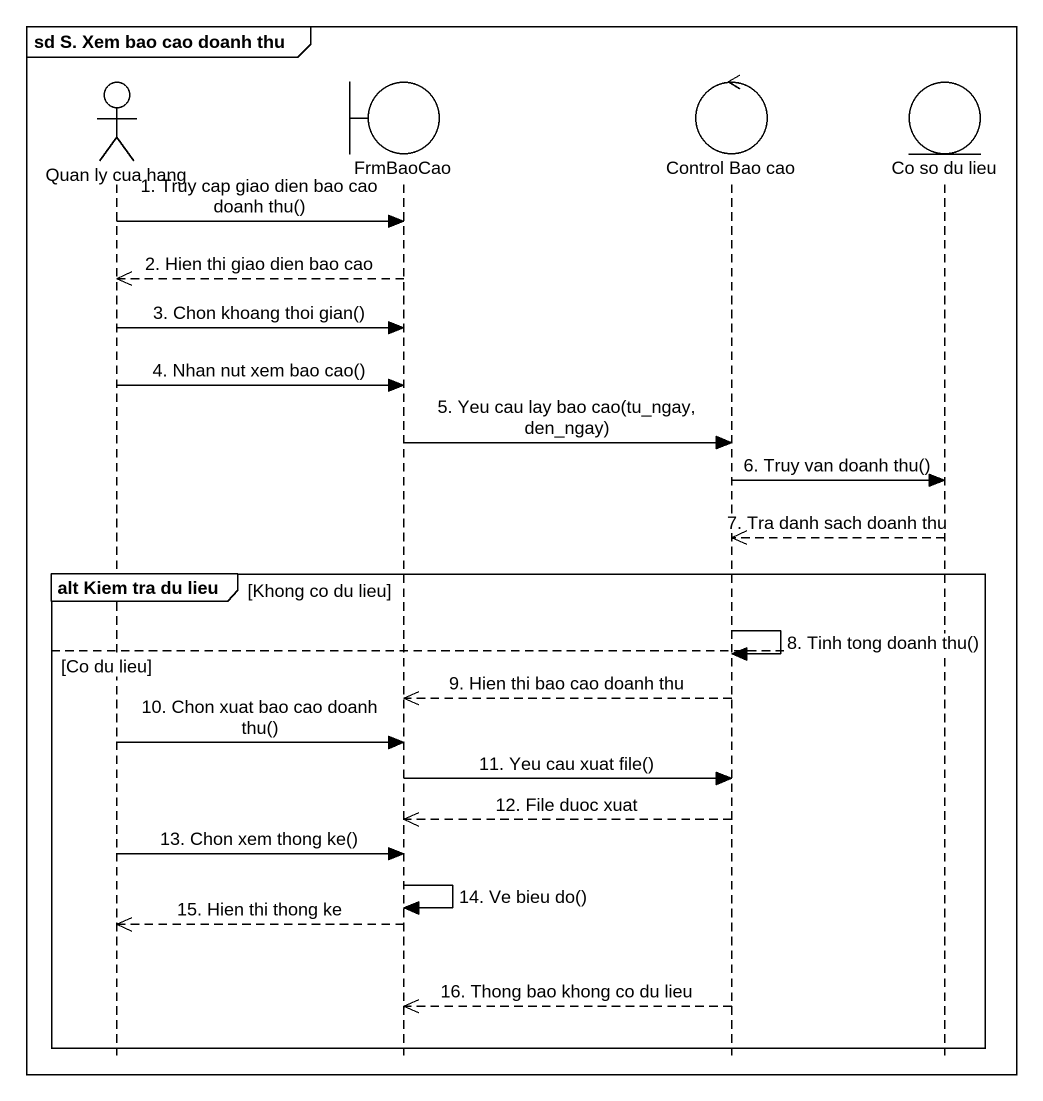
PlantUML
@startuml
mainframe sd S. Xem bao cao doanh thu
hide footbox
actor "Quan ly cua hang" as Quan_ly_cua_hang
boundary FrmBaoCao
control "Control Bao cao" as Control_Bao_cao
entity "Co so du lieu" as Co_so_du_lieu

Quan_ly_cua_hang -> FrmBaoCao : 1. Truy cap giao dien bao cao doanh thu()
FrmBaoCao -->> Quan_ly_cua_hang : 2. Hien thi giao dien bao cao
Quan_ly_cua_hang -> FrmBaoCao : 3. Chon khoang thoi gian()
Quan_ly_cua_hang -> FrmBaoCao : 4. Nhan nut xem bao cao()
FrmBaoCao -> Control_Bao_cao : 5. Yeu cau lay bao cao(tu_ngay, den_ngay)
Control_Bao_cao -> Co_so_du_lieu : 6. Truy van doanh thu()
Co_so_du_lieu -->> Control_Bao_cao : 7. Tra danh sach doanh thu
group alt Kiem tra du lieu [Khong co du lieu]
  Control_Bao_cao -> Control_Bao_cao : 8. Tinh tong doanh thu()
else Co du lieu
  Control_Bao_cao -->> FrmBaoCao : 9. Hien thi bao cao doanh thu
  Quan_ly_cua_hang -> FrmBaoCao : 10. Chon xuat bao cao doanh thu()
  FrmBaoCao -> Control_Bao_cao : 11. Yeu cau xuat file()
  Control_Bao_cao -->> FrmBaoCao : 12. File duoc xuat
  Quan_ly_cua_hang -> FrmBaoCao : 13. Chon xem thong ke()
  FrmBaoCao -> FrmBaoCao : 14. Ve bieu do()
  FrmBaoCao -->> Quan_ly_cua_hang : 15. Hien thi thong ke
  Control_Bao_cao -->> FrmBaoCao : 16. Thong bao khong co du lieu
end
@enduml
